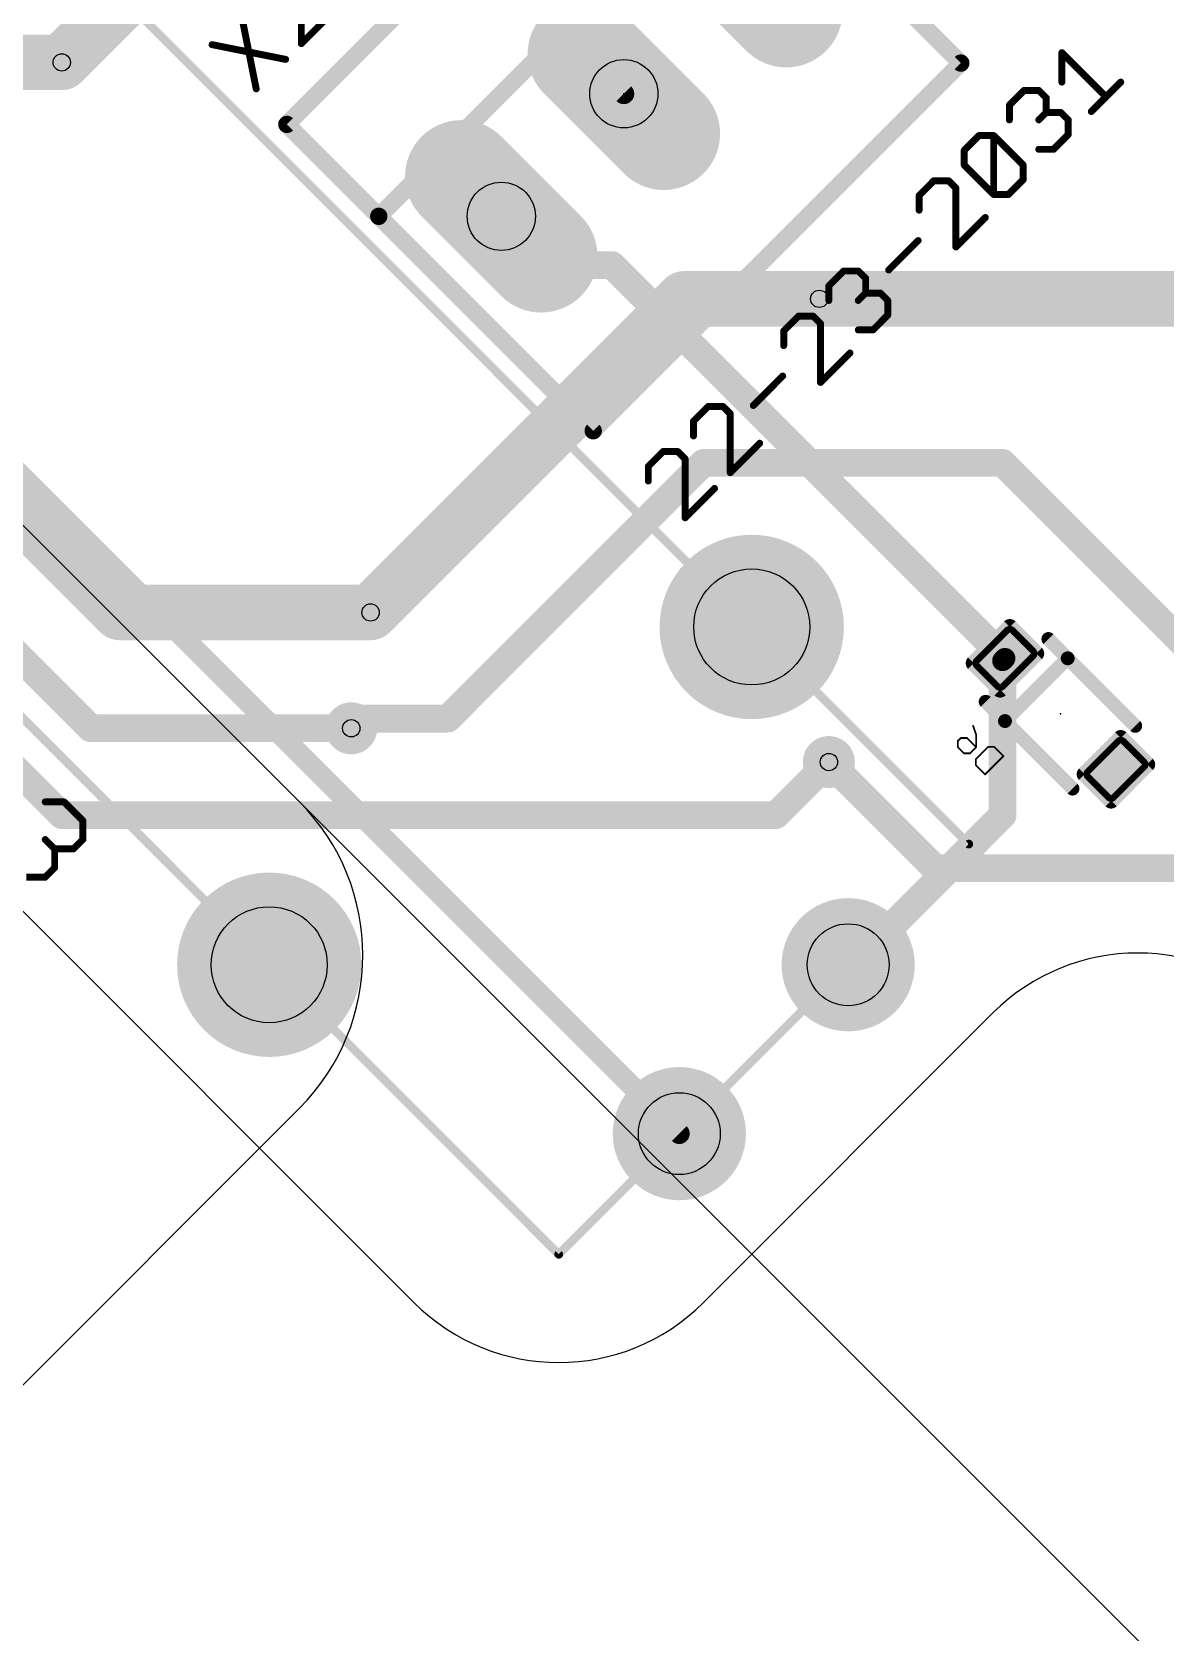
# Model space of a CAD drawing. Extents: x -76 to 580, y -41 to 95.
# Drawn here: x 33.29 to 49.9, y -8.36 to 15.08 of the extents above; entities that cross this region are included whole.
import ezdxf

# ---------------------------------------------------------------- set-up
doc = ezdxf.new("R2010")
doc.units = 0
for name, color, linetype in [('1', 22, 'CONTINUOUS'), ('16', 175, 'CONTINUOUS'), ('17', 82, 'CONTINUOUS'), ('18', 82, 'CONTINUOUS'), ('20', 7, 'CONTINUOUS'), ('21', 32, 'CONTINUOUS'), ('23', 7, 'CONTINUOUS'), ('24', 7, 'CONTINUOUS'), ('25', 253, 'CONTINUOUS'), ('26', 253, 'CONTINUOUS'), ('27', 253, 'CONTINUOUS'), ('29', 253, 'CONTINUOUS'), ('30', 253, 'CONTINUOUS'), ('32', 253, 'CONTINUOUS'), ('44', 253, 'CONTINUOUS'), ('51', 53, 'CONTINUOUS'), ('52', 253, 'CONTINUOUS'), ('57', 253, 'CONTINUOUS')]:
    doc.layers.add(name, color=color, linetype=linetype)

# ---------------------------------------------------------------- blocks, each defined once
blk = doc.blocks.new('RECT100800X132800R30')
at = {"const_width": 0.0945}
blk.add_lwpolyline([(0.2677, -0.3205), (0.2677, 0.3205, 0.4142), (0.2205, 0.3678), (-0.2205, 0.3678, 0.4142), (-0.2677, 0.3205), (-0.2677, -0.3205, 0.4142), (-0.2205, -0.3678), (0.2205, -0.3678, 0.4142)], format="xyb", close=True, dxfattribs=at)
blk.add_solid([(-0.2441, -0.3441), (0.2441, -0.3441), (-0.2441, 0.3441), (0.2441, 0.3441)])
blk = doc.blocks.new('RECT125184X157184R30')
at = {"const_width": 0.1174}
blk.add_lwpolyline([(0.3325, -0.3738), (0.3325, 0.3738, 0.4142), (0.2738, 0.4325), (-0.2738, 0.4325, 0.4142), (-0.3325, 0.3738), (-0.3325, -0.3738, 0.4142), (-0.2738, -0.4325), (0.2738, -0.4325, 0.4142)], format="xyb", close=True, dxfattribs=at)
blk.add_solid([(-0.2992, -0.3992), (0.2992, -0.3992), (-0.2992, 0.3992), (0.2992, 0.3992)])
blk = doc.blocks.new('ROUNDP')
at = {"const_width": 0.5}
blk.add_lwpolyline([(0, -0.25, 1), (0, 0.25, 1), (0, -0.25)], format="xyb", dxfattribs=at)
blk = doc.blocks.new('LONGP100')
at = {"const_width": 1}
blk.add_lwpolyline([(-0.5, 0), (0.5, 0)], dxfattribs=at)
at = {"const_width": 0.5}
for points in [[(-0.5, 0.25, 1), (-0.5, -0.25)], [(0.5, -0.25, 1), (0.5, 0.25)]]:
    blk.add_lwpolyline(points, format="xyb", dxfattribs=at)
blk = doc.blocks.new('ROUNDV')
at = {"const_width": 0.5}
blk.add_lwpolyline([(0, -0.25, 1), (0, 0.25, 1), (0, -0.25)], format="xyb", dxfattribs=at)

msp = doc.modelspace()

# ---------------------------------------------------------------- linework, layer by layer
at = {"layer": '1'}
for points, const_width in [([(36.1053, 17.0135), (33.729, 14.6371)], 0.8128), ([(42.8507, 11.1723), (38.2545, 6.5761)], 0.8128), ([(44.8306, 11.1723), (42.8507, 11.1723)], 0.8128), ([(42.78, -1.0607), (32.1734, 9.5459)], 0.3048), ([(43.1335, 8.7681), (39.3858, 5.0205)], 0.4064), ([(47.5176, 8.7681), (43.1335, 8.7681)], 0.4064), ([(51.4067, 4.879), (47.5176, 8.7681)], 0.4064), ([(39.3858, 5.0205), (37.9716, 5.0205)], 0.4064), ([(37.9716, 5.0205), (37.9716, 4.879)], 0.4064), ([(46.5276, 2.8284), (44.972, 4.3841)], 0.4064), ([(53.924, 2.8284), (46.5276, 2.8284)], 0.4064)]:
    msp.add_lwpolyline(points, dxfattribs=dict(at, const_width=const_width))
for points, const_width in [([(33.5853, 14.7808, 1), (33.8727, 14.4934)], 0.4064), ([(42.8507, 11.3755, 1), (42.8507, 10.9691)], 0.4064), ([(42.9944, 11.0286, 1), (42.707, 11.316)], 0.4064), ([(44.8306, 10.9691, 1), (44.8306, 11.3755)], 0.4064), ([(43.1335, 8.8697, 1), (43.1335, 8.6665)], 0.2032), ([(43.2054, 8.6963, 1), (43.0617, 8.84)], 0.2032), ([(47.5894, 8.84, 1), (47.4457, 8.6963)], 0.2032), ([(47.5176, 8.6665, 1), (47.5176, 8.8697)], 0.2032), ([(38.1108, 6.7198, 1), (38.3982, 6.4324)], 0.4064), ([(37.9716, 5.1221, 1), (37.9716, 4.9189)], 0.2032), ([(38.0732, 5.0205, 1), (37.87, 5.0205)], 0.2032), ([(39.314, 5.0923, 1), (39.4577, 4.9486)], 0.2032), ([(39.3858, 4.9189, 1), (39.3858, 5.1221)], 0.2032), ([(37.87, 4.879, 1), (38.0732, 4.879)], 0.2032), ([(45.0438, 4.4559, 1), (44.9001, 4.3122)], 0.2032), ([(46.5276, 2.93, 1), (46.5276, 2.7268)], 0.2032), ([(46.4558, 2.7566, 1), (46.5995, 2.9003)], 0.2032), ([(42.7261, -1.1145, 1), (42.8338, -1.0068)], 0.1524)]:
    msp.add_lwpolyline(points, format="xyb", dxfattribs=dict(at, const_width=const_width))
at = {"layer": '16'}
for points, const_width in [([(14.6371, 26.5165), (34.5775, 6.5761)], 0.8128), ([(34.1533, 4.879), (17.3241, 21.7082)], 0.4064), ([(41.9668, 14.1775), (39.9515, 16.1927)], 0.3048), ([(33.729, 14.6371), (30.3349, 14.6371)], 0.8128), ([(33.729, 3.6062), (23.6881, 13.6472)], 0.4064), ([(40.3687, 12.3814), (40.1707, 12.3814)], 0.4064), ([(41.0829, 11.6673), (40.3687, 12.3814)], 0.4064), ([(41.79, 11.6673), (41.0829, 11.6673)], 0.4064), ([(47.5176, 5.9397), (41.79, 11.6673)], 0.4064), ([(50.7703, 11.1723), (44.8306, 11.1723)], 0.8128), ([(38.2545, 6.5761), (34.5775, 6.5761)], 0.8128), ([(47.5176, 5.7276), (47.5176, 5.9397)], 0.4064), ([(47.5176, 3.6062), (47.5176, 5.7276)], 0.4064), ([(47.5529, 5.9043), (47.5176, 5.869)], 0.3048), ([(47.5176, 5.869), (47.5176, 5.7276)], 0.3048), ([(37.9716, 4.879), (34.1533, 4.879)], 0.4064), ([(44.972, 4.3841), (44.1942, 3.6062)], 0.4064), ([(44.1942, 3.6062), (33.729, 3.6062)], 0.4064), ([(45.3255, 1.4142), (47.5176, 3.6062)], 0.4064), ([(45.2548, 1.4142), (45.3255, 1.4142)], 0.4064)]:
    msp.add_lwpolyline(points, dxfattribs=dict(at, const_width=const_width))
for points, const_width in [([(33.729, 14.4339, 1), (33.729, 14.8403)], 0.4064), ([(41.9129, 14.1236, 1), (42.0207, 14.2314)], 0.1524), ([(40.1707, 12.483, 1), (40.1707, 12.2798)], 0.2032), ([(40.4406, 12.4533, 1), (40.2969, 12.3096)], 0.2032), ([(40.3687, 12.2798, 1), (40.3687, 12.483)], 0.2032), ([(41.0829, 11.7689, 1), (41.0829, 11.5657)], 0.2032), ([(41.0111, 11.5954, 1), (41.1547, 11.7391)], 0.2032), ([(41.8619, 11.7391, 1), (41.7182, 11.5954)], 0.2032), ([(41.79, 11.5657, 1), (41.79, 11.7689)], 0.2032), ([(44.8306, 11.3755, 1), (44.8306, 10.9691)], 0.4064), ([(34.5775, 6.7793, 1), (34.5775, 6.3729)], 0.4064), ([(34.4338, 6.4324, 1), (34.7212, 6.7198)], 0.4064), ([(38.2545, 6.3729, 1), (38.2545, 6.7793)], 0.4064), ([(47.6192, 5.9397, 1), (47.416, 5.9397)], 0.2032), ([(47.4457, 5.8679, 1), (47.5894, 6.0115)], 0.2032), ([(47.6192, 5.7276, 1), (47.416, 5.7276)], 0.2032), ([(47.5938, 5.869, 1), (47.4414, 5.869)], 0.1524), ([(47.4637, 5.9229, 1), (47.5715, 5.8151)], 0.1524), ([(47.6068, 5.8505, 1), (47.499, 5.9582)], 0.1524), ([(47.416, 5.7276, 1), (47.6192, 5.7276)], 0.2032), ([(47.4414, 5.7276, 1), (47.5938, 5.7276)], 0.1524), ([(34.1533, 4.9806, 1), (34.1533, 4.7774)], 0.2032), ([(34.0814, 4.8072, 1), (34.2251, 4.9509)], 0.2032), ([(37.9716, 4.7774, 1), (37.9716, 4.9806)], 0.2032), ([(45.0438, 4.3122, 1), (44.9001, 4.4559)], 0.2032), ([(33.729, 3.7078, 1), (33.729, 3.5046)], 0.2032), ([(33.6571, 3.5344, 1), (33.8008, 3.6781)], 0.2032), ([(44.1223, 3.6781, 1), (44.266, 3.5344)], 0.2032), ([(44.1942, 3.5046, 1), (44.1942, 3.7078)], 0.2032), ([(47.5894, 3.5344, 1), (47.4457, 3.6781)], 0.2032), ([(47.416, 3.6062, 1), (47.6192, 3.6062)], 0.2032), ([(45.2548, 1.5158, 1), (45.2548, 1.3126)], 0.2032), ([(45.2537, 1.4861, 1), (45.3974, 1.3424)], 0.2032), ([(45.3255, 1.3126, 1), (45.3255, 1.5158)], 0.2032)]:
    msp.add_lwpolyline(points, format="xyb", dxfattribs=dict(at, const_width=const_width))
at = {"layer": '20'}
for p, q in [((38.8909, -3.5355), (12.7279, 22.6274)), ((47.3762, 0.7071), (43.1335, -3.5355))]:
    msp.add_line(p, q, dxfattribs=at)
for centre, start, end in [((49.4975, -1.4142), 45, 135), ((41.0122, -1.4142), 225, 315)]:
    msp.add_arc(centre, 3, start, end, dxfattribs=at)
at = {"layer": '21', "const_width": 0.254}
for points in [[(37.0276, 13.7285), (42.4158, 19.1166)], [(38.3747, 12.3814), (43.7628, 17.7696)], [(43.7628, 17.7696), (46.9059, 14.6265)], [(46.9059, 14.6265), (41.5178, 9.2383)], [(38.3747, 12.3814), (37.0276, 13.7285)], [(41.5178, 9.2383), (38.3747, 12.3814)]]:
    msp.add_lwpolyline(points, dxfattribs=at)
at = {"layer": '21', "const_width": 0.127}
for points in [[(46.9508, 14.5816, 1), (46.861, 14.6714)], [(46.861, 14.5816, 1), (46.9508, 14.6714)], [(37.0725, 13.7734, 1), (36.9827, 13.6836)], [(36.9827, 13.7734, 1), (37.0725, 13.6836)], [(38.4196, 12.4263, 1), (38.3298, 12.3365)], [(38.3298, 12.4263, 1), (38.4196, 12.3365)], [(38.3298, 12.3365, 1), (38.4196, 12.4263)], [(41.4729, 9.2832, 1), (41.5627, 9.1934)], [(41.4729, 9.1934, 1), (41.5627, 9.2832)]]:
    msp.add_lwpolyline(points, format="xyb", dxfattribs=at)
at = {"layer": '23'}
for p in [(41.9668, 14.1775), (47.0226, 3.182)]:
    msp.add_point(p, dxfattribs=at)
at = {"layer": '24'}
msp.add_point((48.3661, 5.0912), dxfattribs=at)
at = {"layer": '25', "const_width": 0.1016}
for points in [[(37.2401, 14.9108), (37.2401, 15.7737)], [(36.3629, 15.3279), (36.5786, 14.2493)], [(37.6716, 15.3423), (37.2401, 14.9108)], [(35.9315, 14.8965), (37.01, 14.6808)], [(33.4862, 3.7999), (33.7619, 3.7999)], [(33.7619, 3.7999), (34.0375, 3.5243)], [(34.0375, 3.5243), (34.0375, 3.2487)], [(33.624, 3.1108), (33.4862, 3.2487)], [(34.0375, 3.2487), (33.8997, 3.1108)], [(33.8997, 3.1108), (33.624, 3.1108)], [(33.624, 3.1108), (33.624, 2.8352)], [(33.624, 2.8352), (33.4862, 2.6974)], [(33.4862, 2.6974), (33.2106, 2.6974)]]:
    msp.add_lwpolyline(points, dxfattribs=at)
at = {"layer": '25', "const_width": 0.0508}
for points in [[(35.9365, 14.9214, 1), (35.9265, 14.8716)], [(37.2147, 14.9108, 1), (37.2655, 14.9108)], [(37.2222, 14.9288, 1), (37.2581, 14.8929)], [(37.0051, 14.6558, 1), (37.015, 14.7057)], [(36.5537, 14.2443, 1), (36.6035, 14.2543)], [(33.4862, 3.8253, 1), (33.4862, 3.7745)], [(33.7798, 3.8179, 1), (33.7439, 3.782)], [(33.7619, 3.7745, 1), (33.7619, 3.8253)], [(34.0629, 3.5243, 1), (34.0121, 3.5243)], [(34.0195, 3.5063, 1), (34.0555, 3.5422)], [(33.5042, 3.2666, 1), (33.4683, 3.2307)], [(34.0555, 3.2307, 1), (34.0195, 3.2666)], [(33.624, 3.1362, 1), (33.624, 3.0854)], [(33.6494, 3.1108, 1), (33.5986, 3.1108)], [(33.6061, 3.0929, 1), (33.642, 3.1288)], [(33.8817, 3.1288, 1), (33.9176, 3.0929)], [(33.8997, 3.0854, 1), (33.8997, 3.1362)], [(34.0121, 3.2487, 1), (34.0629, 3.2487)], [(33.5986, 2.8352, 1), (33.6494, 2.8352)], [(33.642, 2.8172, 1), (33.6061, 2.8532)], [(33.4683, 2.7154, 1), (33.5042, 2.6794)], [(33.4862, 2.672, 1), (33.4862, 2.7228)]]:
    msp.add_lwpolyline(points, format="xyb", dxfattribs=at)
at = {"layer": '26', "const_width": 0.0254}
for points in [[(47.0862, 4.9167), (47.1311, 4.7819)], [(46.8615, 4.692), (46.9064, 4.737)], [(46.8615, 4.6022), (46.8615, 4.692)], [(46.9064, 4.737), (46.9963, 4.737)], [(46.9963, 4.737), (47.1311, 4.6022)], [(47.1311, 4.7819), (47.1311, 4.6022)], [(46.9514, 4.5123), (46.8615, 4.6022)], [(47.0412, 4.5123), (46.9514, 4.5123)], [(47.1311, 4.6022), (47.0412, 4.5123)], [(47.1261, 4.4274), (47.3058, 4.6072)], [(47.5305, 4.4724), (47.2609, 4.2027)], [(47.3058, 4.6072), (47.3957, 4.6072)], [(47.3957, 4.6072), (47.5305, 4.4724)], [(47.1261, 4.3376), (47.1261, 4.4274)], [(47.2609, 4.2027), (47.1261, 4.3376)]]:
    msp.add_lwpolyline(points, dxfattribs=at)
at = {"layer": '26', "const_width": 0.0127}
for points in [[(47.0922, 4.9188, 1), (47.0802, 4.9147)], [(46.8678, 4.692, 1), (46.8551, 4.692)], [(46.857, 4.6965, 1), (46.866, 4.6876)], [(46.9064, 4.7433, 1), (46.9064, 4.7306)], [(46.9109, 4.7325, 1), (46.9019, 4.7415)], [(47.0008, 4.7415, 1), (46.9918, 4.7325)], [(46.9963, 4.7306, 1), (46.9963, 4.7433)], [(47.1375, 4.7819, 1), (47.1248, 4.7819)], [(47.1251, 4.7799, 1), (47.1371, 4.7839)], [(46.866, 4.6067, 1), (46.857, 4.5977)], [(46.8551, 4.6022, 1), (46.8678, 4.6022)], [(46.9514, 4.5186, 1), (46.9514, 4.5059)], [(46.9469, 4.5078, 1), (46.9559, 4.5168)], [(47.0368, 4.5168, 1), (47.0457, 4.5078)], [(47.0412, 4.5059, 1), (47.0412, 4.5186)], [(47.1248, 4.6022, 1), (47.1375, 4.6022)], [(47.1356, 4.5977, 1), (47.1266, 4.6067)], [(47.1266, 4.5977, 1), (47.1356, 4.6067)], [(47.3058, 4.6136, 1), (47.3058, 4.6009)], [(47.3103, 4.6027, 1), (47.3014, 4.6117)], [(47.4002, 4.6117, 1), (47.3912, 4.6027)], [(47.3957, 4.6009, 1), (47.3957, 4.6136)], [(47.535, 4.4679, 1), (47.5261, 4.4769)], [(47.5261, 4.4679, 1), (47.535, 4.4769)], [(47.1324, 4.4274, 1), (47.1197, 4.4274)], [(47.1216, 4.4319, 1), (47.1306, 4.423)], [(47.1306, 4.3421, 1), (47.1216, 4.3331)], [(47.1197, 4.3376, 1), (47.1324, 4.3376)], [(47.2564, 4.2072, 1), (47.2654, 4.1983)], [(47.2564, 4.1983, 1), (47.2654, 4.2072)]]:
    msp.add_lwpolyline(points, format="xyb", dxfattribs=at)
at = {"layer": '27', "const_width": 0.1016}
for points in [[(48.387, 14.3482), (48.387, 14.7796)], [(48.387, 14.7796), (49.0341, 14.1324)], [(48.8184, 13.9167), (49.2498, 14.3482)], [(47.6176, 14.0102), (47.8333, 14.2259)], [(47.8333, 14.2259), (48.049, 14.2259)], [(48.049, 14.2259), (48.1569, 14.1181)], [(48.1569, 14.1181), (48.1569, 13.9024)], [(47.6176, 13.7945), (47.6176, 14.0102)], [(48.1569, 13.9024), (48.049, 13.7945)], [(48.1569, 13.9024), (48.3726, 13.9024)], [(48.3726, 13.9024), (48.4804, 13.7945)], [(48.4804, 13.7945), (48.4804, 13.5788)], [(46.9561, 13.3487), (47.1718, 13.5644)], [(47.1718, 13.5644), (47.3875, 13.5644)], [(47.3875, 13.5644), (47.8189, 13.133)], [(47.3875, 12.7016), (47.3875, 13.5644)], [(48.4804, 13.5788), (48.2647, 13.3631)], [(46.9561, 13.133), (46.9561, 13.3487)], [(48.2647, 13.3631), (48.049, 13.3631)], [(47.3875, 12.7016), (46.9561, 13.133)], [(47.8189, 13.133), (47.8189, 12.9173)], [(46.5103, 12.9029), (46.2946, 12.6872)], [(46.726, 12.9029), (46.5103, 12.9029)], [(46.8339, 12.795), (46.726, 12.9029)], [(47.8189, 12.9173), (47.6032, 12.7016)], [(46.2946, 12.6872), (46.2946, 12.4715)], [(46.8339, 11.9322), (46.8339, 12.795)], [(47.6032, 12.7016), (47.3875, 12.7016)], [(47.2653, 12.3636), (46.8339, 11.9322)], [(45.8488, 11.5943), (46.2802, 12.0257)], [(44.9716, 11.3642), (45.1873, 11.5799)], [(45.1873, 11.5799), (45.403, 11.5799)], [(45.403, 11.5799), (45.5108, 11.472)], [(45.5108, 11.472), (45.5108, 11.2563)], [(44.9716, 11.1485), (44.9716, 11.3642)], [(45.5108, 11.2563), (45.403, 11.1485)], [(45.5108, 11.2563), (45.7266, 11.2563)], [(45.7266, 11.2563), (45.8344, 11.1485)], [(45.8344, 11.1485), (45.8344, 10.9328)], [(44.5258, 10.9184), (44.3101, 10.7027)], [(44.7415, 10.9184), (44.5258, 10.9184)], [(44.8493, 10.8105), (44.7415, 10.9184)], [(44.8493, 9.9477), (44.8493, 10.8105)], [(45.8344, 10.9328), (45.6187, 10.717)], [(44.3101, 10.7027), (44.3101, 10.487)], [(45.6187, 10.717), (45.403, 10.717)], [(45.2808, 10.3791), (44.8493, 9.9477)], [(43.8643, 9.6097), (44.2957, 10.0412)], [(43.2028, 9.5954), (42.987, 9.3796)], [(43.4185, 9.5954), (43.2028, 9.5954)], [(43.5263, 9.4875), (43.4185, 9.5954)], [(42.987, 9.3796), (42.987, 9.1639)], [(43.5263, 8.6247), (43.5263, 9.4875)], [(42.5412, 8.9338), (42.3255, 8.7181)], [(42.757, 8.9338), (42.5412, 8.9338)], [(42.8648, 8.826), (42.757, 8.9338)], [(43.9577, 9.0561), (43.5263, 8.6247)], [(42.3255, 8.7181), (42.3255, 8.5024)], [(42.8648, 7.9632), (42.8648, 8.826)], [(43.2962, 8.3946), (42.8648, 7.9632)]]:
    msp.add_lwpolyline(points, dxfattribs=at)
at = {"layer": '27', "const_width": 0.0508}
for points in [[(48.4124, 14.7796, 1), (48.3616, 14.7796)], [(48.4049, 14.7975, 1), (48.369, 14.7616)], [(48.3616, 14.3482, 1), (48.4124, 14.3482)], [(49.2678, 14.3302, 1), (49.2319, 14.3661)], [(47.8333, 14.2513, 1), (47.8333, 14.2005)], [(47.8513, 14.208, 1), (47.8154, 14.2439)], [(48.067, 14.2439, 1), (48.0311, 14.208)], [(48.049, 14.2005, 1), (48.049, 14.2513)], [(48.1823, 14.1181, 1), (48.1315, 14.1181)], [(48.1389, 14.1001, 1), (48.1748, 14.136)], [(49.0161, 14.1145, 1), (49.0521, 14.1504)], [(47.5996, 14.0282, 1), (47.6356, 13.9922)], [(47.643, 14.0102, 1), (47.5922, 14.0102)], [(48.0311, 13.8125, 1), (48.067, 13.7765)], [(48.1569, 13.9278, 1), (48.1569, 13.877)], [(48.1315, 13.9024, 1), (48.1823, 13.9024)], [(48.1748, 13.8844, 1), (48.1389, 13.9203)], [(48.3906, 13.9203, 1), (48.3546, 13.8844)], [(48.3726, 13.877, 1), (48.3726, 13.9278)], [(48.5058, 13.7945, 1), (48.455, 13.7945)], [(48.4625, 13.7765, 1), (48.4984, 13.8125)], [(48.8004, 13.9347, 1), (48.8364, 13.8988)], [(47.1718, 13.5898, 1), (47.1718, 13.539)], [(47.1898, 13.5464, 1), (47.1538, 13.5824)], [(47.4055, 13.5824, 1), (47.3696, 13.5464)], [(47.4129, 13.5644, 1), (47.3621, 13.5644)], [(47.3875, 13.539, 1), (47.3875, 13.5898)], [(47.5922, 13.7945, 1), (47.643, 13.7945)], [(48.455, 13.5788, 1), (48.5058, 13.5788)], [(48.4984, 13.5608, 1), (48.4625, 13.5967)], [(46.9381, 13.3667, 1), (46.9741, 13.3307)], [(46.9815, 13.3487, 1), (46.9307, 13.3487)], [(48.049, 13.3885, 1), (48.049, 13.3377)], [(48.2468, 13.381, 1), (48.2827, 13.3451)], [(48.2647, 13.3377, 1), (48.2647, 13.3885)], [(46.9741, 13.1509, 1), (46.9381, 13.115)], [(46.9307, 13.133, 1), (46.9815, 13.133)], [(47.8443, 13.133, 1), (47.7935, 13.133)], [(47.801, 13.115, 1), (47.8369, 13.1509)], [(46.5103, 12.9283, 1), (46.5103, 12.8775)], [(46.5283, 12.8849, 1), (46.4923, 12.9209)], [(46.744, 12.9209, 1), (46.708, 12.8849)], [(46.726, 12.8775, 1), (46.726, 12.9283)], [(47.7935, 12.9173, 1), (47.8443, 12.9173)], [(47.8369, 12.8993, 1), (47.801, 12.9352)], [(46.2766, 12.7052, 1), (46.3125, 12.6692)], [(46.32, 12.6872, 1), (46.2692, 12.6872)], [(46.8593, 12.795, 1), (46.8085, 12.795)], [(46.8159, 12.7771, 1), (46.8518, 12.813)], [(47.3875, 12.727, 1), (47.3875, 12.6762)], [(47.3621, 12.7016, 1), (47.4129, 12.7016)], [(47.3696, 12.6836, 1), (47.4055, 12.7195)], [(47.5853, 12.7195, 1), (47.6212, 12.6836)], [(47.6032, 12.6762, 1), (47.6032, 12.727)], [(46.2692, 12.4715, 1), (46.32, 12.4715)], [(47.2832, 12.3457, 1), (47.2473, 12.3816)], [(46.2982, 12.0077, 1), (46.2622, 12.0436)], [(46.8159, 11.9502, 1), (46.8518, 11.9142)], [(46.8085, 11.9322, 1), (46.8593, 11.9322)], [(45.1873, 11.6053, 1), (45.1873, 11.5545)], [(45.2052, 11.5619, 1), (45.1693, 11.5978)], [(45.421, 11.5978, 1), (45.385, 11.5619)], [(45.403, 11.5545, 1), (45.403, 11.6053)], [(45.5362, 11.472, 1), (45.4854, 11.472)], [(45.4929, 11.4541, 1), (45.5288, 11.49)], [(45.8308, 11.6122, 1), (45.8668, 11.5763)], [(44.997, 11.3642, 1), (44.9462, 11.3642)], [(44.9536, 11.3821, 1), (44.9895, 11.3462)], [(45.5108, 11.2817, 1), (45.5108, 11.2309)], [(45.4854, 11.2563, 1), (45.5362, 11.2563)], [(45.5288, 11.2384, 1), (45.4929, 11.2743)], [(45.7445, 11.2743, 1), (45.7086, 11.2384)], [(45.7266, 11.2309, 1), (45.7266, 11.2817)], [(44.9462, 11.1485, 1), (44.997, 11.1485)], [(45.385, 11.1664, 1), (45.421, 11.1305)], [(45.8598, 11.1485, 1), (45.809, 11.1485)], [(45.8164, 11.1305, 1), (45.8524, 11.1664)], [(44.5258, 10.9438, 1), (44.5258, 10.893)], [(44.5437, 10.9004, 1), (44.5078, 10.9363)], [(44.7594, 10.9363, 1), (44.7235, 10.9004)], [(44.7415, 10.893, 1), (44.7415, 10.9438)], [(44.8747, 10.8105, 1), (44.8239, 10.8105)], [(44.8314, 10.7926, 1), (44.8673, 10.8285)], [(45.809, 10.9328, 1), (45.8598, 10.9328)], [(45.8524, 10.9148, 1), (45.8164, 10.9507)], [(44.3355, 10.7027, 1), (44.2847, 10.7027)], [(44.2921, 10.7206, 1), (44.328, 10.6847)], [(45.403, 10.7424, 1), (45.403, 10.6916)], [(45.6007, 10.735, 1), (45.6367, 10.6991)], [(45.6187, 10.6916, 1), (45.6187, 10.7424)], [(44.2847, 10.4869, 1), (44.3355, 10.487)], [(45.2987, 10.3611, 1), (45.2628, 10.3971)], [(44.3136, 10.0232, 1), (44.2777, 10.0591)], [(44.8239, 9.9477, 1), (44.8747, 9.9477)], [(44.8314, 9.9656, 1), (44.8673, 9.9297)], [(43.2028, 9.6208, 1), (43.2028, 9.57)], [(43.2207, 9.5774, 1), (43.1848, 9.6133)], [(43.4364, 9.6133, 1), (43.4005, 9.5774)], [(43.4185, 9.57, 1), (43.4185, 9.6208)], [(43.8463, 9.6277, 1), (43.8822, 9.5918)], [(43.0124, 9.3796, 1), (42.9616, 9.3796)], [(42.9691, 9.3976, 1), (43.005, 9.3617)], [(43.5517, 9.4875, 1), (43.5009, 9.4875)], [(43.5084, 9.4695, 1), (43.5443, 9.5055)], [(42.9616, 9.1639, 1), (43.0124, 9.1639)], [(42.5412, 8.9592, 1), (42.5412, 8.9084)], [(42.5592, 8.9159, 1), (42.5233, 8.9518)], [(42.7749, 8.9518, 1), (42.739, 8.9159)], [(42.757, 8.9084, 1), (42.757, 8.9592)], [(43.9757, 9.0381, 1), (43.9398, 9.074)], [(42.3509, 8.7181, 1), (42.3001, 8.7181)], [(42.3076, 8.7361, 1), (42.3435, 8.7002)], [(42.8902, 8.826, 1), (42.8394, 8.826)], [(42.8468, 8.808, 1), (42.8828, 8.8439)], [(42.3001, 8.5024, 1), (42.3509, 8.5024)], [(43.3142, 8.3766, 1), (43.2783, 8.4125)], [(43.5009, 8.6247, 1), (43.5517, 8.6247)], [(43.5084, 8.6426, 1), (43.5443, 8.6067)], [(42.8468, 7.9811, 1), (42.8828, 7.9452)], [(42.8394, 7.9632, 1), (42.8902, 7.9632)]]:
    msp.add_lwpolyline(points, format="xyb", dxfattribs=at)
at = {"layer": '44'}
for centre, radius in [((33.729, 14.6371), 0.127), ((41.9668, 14.1775), 0.5), ((40.1707, 12.3814), 0.5), ((44.8306, 11.1723), 0.127), ((43.8406, 6.364), 0.85), ((38.2545, 6.5761), 0.127), ((37.9716, 4.879), 0.127), ((44.972, 4.3841), 0.127), ((36.7696, 1.4142), 0.85), ((45.2548, 1.4142), 0.6), ((42.78, -1.0607), 0.6)]:
    msp.add_circle(centre, radius, dxfattribs=at)
at = {"layer": '51', "const_width": 0.127}
for points in [[(47.0226, 3.182), (15.9099, 34.2947)], [(9.8995, 28.2843), (41.0122, -2.8284)], [(41.0122, -2.8284), (47.0226, 3.182)]]:
    msp.add_lwpolyline(points, dxfattribs=at)
at = {"layer": '51', "const_width": 0.0635}
for points in [[(47.0451, 3.1595, 1), (47.0001, 3.2044)], [(47.0001, 3.1595, 1), (47.0451, 3.2044)], [(40.9897, -2.806, 1), (41.0346, -2.8509)], [(40.9897, -2.8509, 1), (41.0346, -2.806)]]:
    msp.add_lwpolyline(points, format="xyb", dxfattribs=at)
at = {"layer": '52', "const_width": 0.2032}
for points in [[(48.1893, 6.1872), (48.4722, 5.9043)], [(48.1893, 6.1872), (48.4722, 5.9043)], [(47.5529, 4.9851), (48.4722, 5.9043)], [(47.5529, 4.9851), (48.4722, 5.9043)], [(48.4722, 5.9043), (49.4621, 4.9144)], [(48.4722, 5.9043), (49.4621, 4.9144)], [(47.2701, 5.2679), (47.5529, 4.9851)], [(47.2701, 5.2679), (47.5529, 4.9851)], [(47.5529, 4.9851), (48.5429, 3.9952)], [(47.5529, 4.9851), (48.5429, 3.9952)]]:
    msp.add_lwpolyline(points, dxfattribs=at)
at = {"layer": '52', "const_width": 0.1016}
for points in [[(48.2252, 6.2231, 1), (48.1534, 6.1513)], [(48.2252, 6.2231, 1), (48.1534, 6.1513)], [(48.5081, 5.9403, 1), (48.4363, 5.8684)], [(48.5081, 5.9403, 1), (48.4363, 5.8684)], [(48.5081, 5.8684, 1), (48.4363, 5.9403)], [(48.5081, 5.8684, 1), (48.4363, 5.9403)], [(48.4363, 5.8684, 1), (48.5081, 5.9403)], [(48.4363, 5.8684, 1), (48.5081, 5.9403)], [(47.306, 5.3039, 1), (47.2342, 5.232)], [(47.306, 5.3039, 1), (47.2342, 5.232)], [(47.5889, 5.021, 1), (47.517, 4.9492)], [(47.5889, 5.021, 1), (47.517, 4.9492)], [(47.517, 5.021, 1), (47.5889, 4.9492)], [(47.517, 5.021, 1), (47.5889, 4.9492)], [(47.517, 4.9492, 1), (47.5889, 5.021)], [(47.517, 4.9492, 1), (47.5889, 5.021)], [(49.4262, 4.8785, 1), (49.498, 4.9503)], [(49.4262, 4.8785, 1), (49.498, 4.9503)], [(48.507, 3.9592, 1), (48.5788, 4.0311)], [(48.507, 3.9592, 1), (48.5788, 4.0311)]]:
    msp.add_lwpolyline(points, format="xyb", dxfattribs=at)
at = {"layer": '57'}
for p, q in [((-7.3009, 48.3131), (60.0864, -19.0742)), ((37.2115, 3.8007), (14.1421, 26.8701)), ((37.2115, -0.6894), (6.3463, -31.5546))]:
    msp.add_line(p, q, dxfattribs=at)
msp.add_arc((34.9664, 1.5556), 3.175, 315, 45, dxfattribs=at)

# ---------------------------------------------------------------- block references
at = {"layer": '16', "rotation": 315}
for p in [(47.5529, 5.9043), (49.1793, 4.278)]:
    msp.add_blockref('RECT100800X132800R30', p, dxfattribs=at)
at = {"layer": '17', "rotation": 135}
for name, p, xscale, yscale in [('LONGP100', (43.7628, 15.9735), 1.5, 1.5), ('LONGP100', (43.7628, 15.9735), 1.5, 1.5), ('LONGP100', (41.9668, 14.1775), 1.5, 1.5), ('LONGP100', (41.9668, 14.1775), 1.5, 1.5), ('LONGP100', (40.1707, 12.3814), 1.5, 1.5), ('LONGP100', (40.1707, 12.3814), 1.5, 1.5), ('ROUNDP', (43.8406, 6.364), 2.55, 2.55), ('ROUNDP', (43.8406, 6.364), 2.55, 2.55), ('ROUNDP', (36.7696, 1.4142), 2.55, 2.55), ('ROUNDP', (36.7696, 1.4142), 2.55, 2.55), ('ROUNDP', (45.2548, 1.4142), 1.8, 1.8), ('ROUNDP', (45.2548, 1.4142), 1.8, 1.8), ('ROUNDP', (42.78, -1.0607), 1.8, 1.8), ('ROUNDP', (42.78, -1.0607), 1.8, 1.8)]:
    msp.add_blockref(name, p, dxfattribs=dict(at, xscale=xscale, yscale=yscale))
at = {"layer": '18', "xscale": 0.6096, "yscale": 0.6096}
for p in [(33.729, 14.6371), (33.729, 14.6371), (44.8306, 11.1723), (44.8306, 11.1723), (38.2545, 6.5761), (38.2545, 6.5761), (37.9716, 4.879), (37.9716, 4.879), (44.972, 4.3841), (44.972, 4.3841)]:
    msp.add_blockref('ROUNDV', p, dxfattribs=at)
at = {"layer": '29', "rotation": 135}
for name, p, xscale, yscale in [('LONGP100', (43.7628, 15.9735), 1.6524, 1.6524), ('LONGP100', (41.9668, 14.1775), 1.6524, 1.6524), ('LONGP100', (40.1707, 12.3814), 1.6524, 1.6524), ('ROUNDP', (43.8406, 6.364), 2.7024, 2.7024), ('ROUNDP', (36.7696, 1.4142), 2.7024, 2.7024), ('ROUNDP', (45.2548, 1.4142), 1.9524, 1.9524), ('ROUNDP', (42.78, -1.0607), 1.9524, 1.9524)]:
    msp.add_blockref(name, p, dxfattribs=dict(at, xscale=xscale, yscale=yscale))
at = {"layer": '29', "xscale": 0.762, "yscale": 0.762}
for p in [(33.729, 14.6371), (44.8306, 11.1723), (38.2545, 6.5761), (37.9716, 4.879), (44.972, 4.3841)]:
    msp.add_blockref('ROUNDV', p, dxfattribs=at)
at = {"layer": '30', "rotation": 135}
for name, p, xscale, yscale in [('LONGP100', (43.7628, 15.9735), 1.6524, 1.6524), ('LONGP100', (41.9668, 14.1775), 1.6524, 1.6524), ('LONGP100', (40.1707, 12.3814), 1.6524, 1.6524), ('ROUNDP', (43.8406, 6.364), 2.7024, 2.7024), ('ROUNDP', (36.7696, 1.4142), 2.7024, 2.7024), ('ROUNDP', (45.2548, 1.4142), 1.9524, 1.9524), ('ROUNDP', (42.78, -1.0607), 1.9524, 1.9524)]:
    msp.add_blockref(name, p, dxfattribs=dict(at, xscale=xscale, yscale=yscale))
at = {"layer": '30', "xscale": 0.762, "yscale": 0.762}
for p in [(33.729, 14.6371), (44.8306, 11.1723), (38.2545, 6.5761), (37.9716, 4.879), (44.972, 4.3841)]:
    msp.add_blockref('ROUNDV', p, dxfattribs=at)
at = {"layer": '30', "rotation": 315}
for p in [(47.5529, 5.9043), (49.1793, 4.278)]:
    msp.add_blockref('RECT125184X157184R30', p, dxfattribs=at)
at = {"layer": '32', "rotation": 315}
for p in [(47.5529, 5.9043), (49.1793, 4.278)]:
    msp.add_blockref('RECT100800X132800R30', p, dxfattribs=at)

doc.saveas('drawing.dxf')
